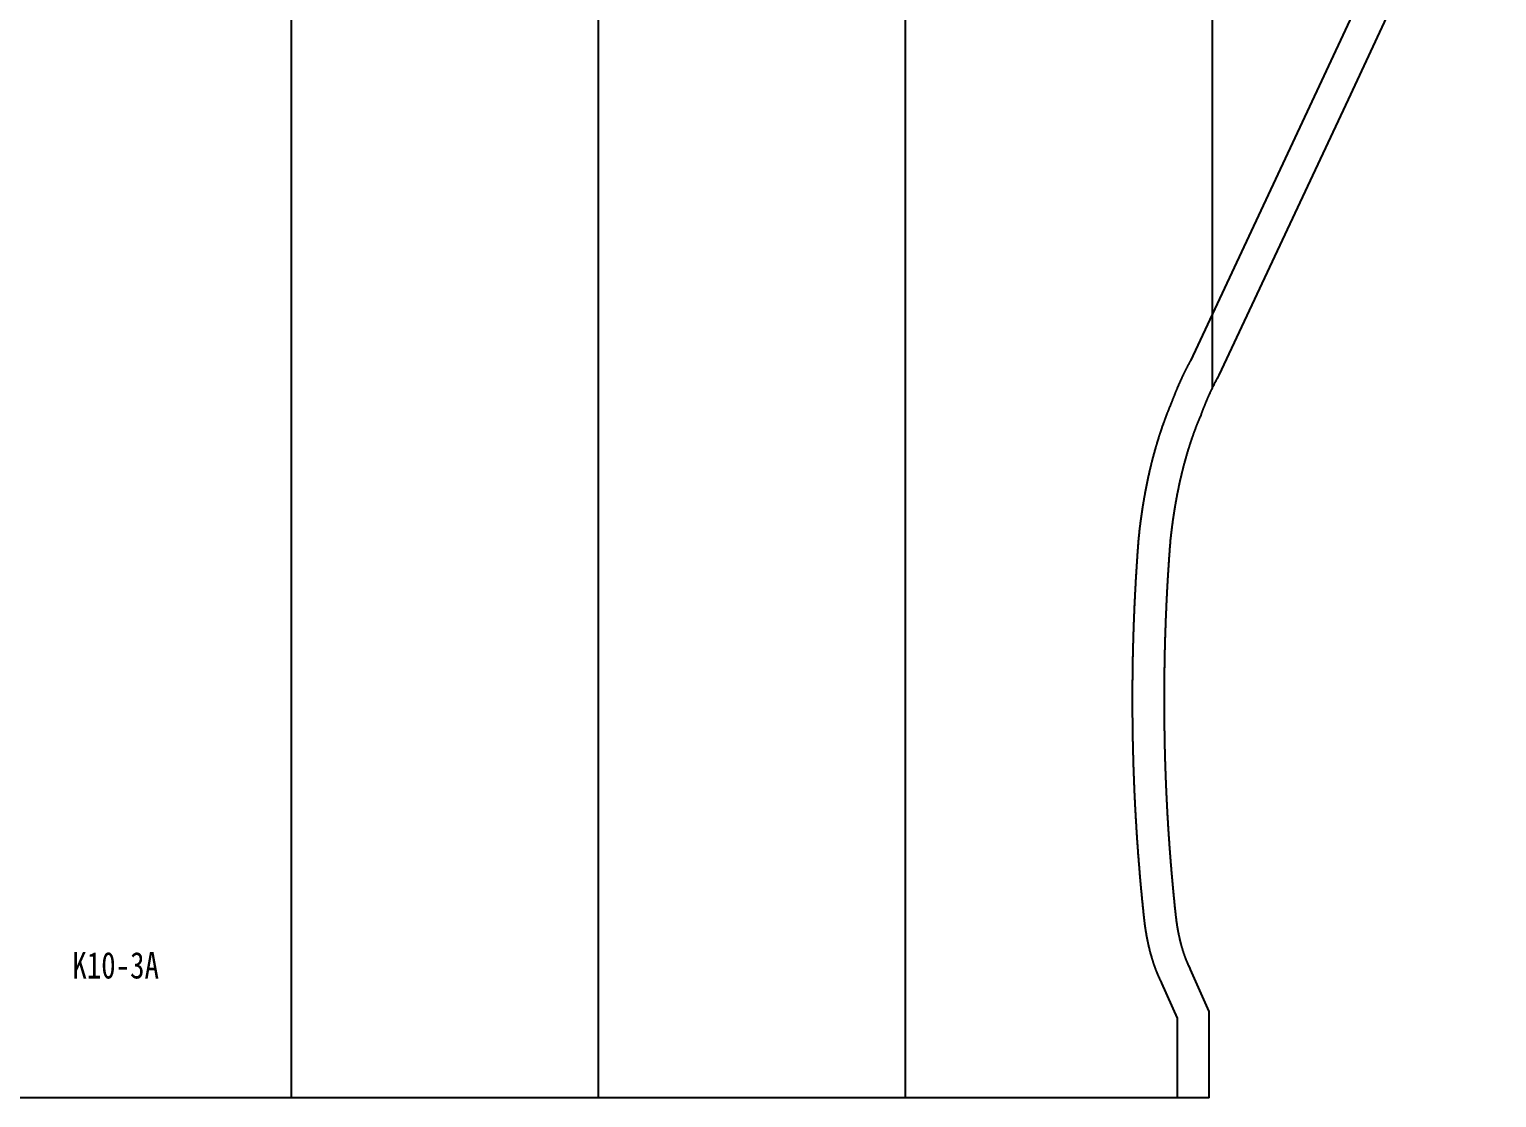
# Model space of a CAD drawing. Header units: millimetres. Extents: x 1725838 to 1745173, y -304752 to -289676.
# Drawn here: x 1731128 to 1731681, y -301665 to -301262 of the extents above; entities that cross this region are included whole.
import ezdxf

# ---------------------------------------------------------------- set-up
doc = ezdxf.new("R2010")
doc.units = ezdxf.units.MM
doc.layers.add('文字', color=7, linetype='Continuous')
doc.layers.add('缝头内线', color=7, linetype='Continuous')
doc.styles.add('宋体平面', font='', dxfattribs={"width": 0.8})
doc.styles.get('宋体平面').set_extended_font_data('NSimSun')

msp = doc.modelspace()

# ---------------------------------------------------------------- linework, layer by layer
msp.add_line((1731572.85, -301664.79), (1730751.9, -301664.79))
msp.add_lwpolyline([(1731572.85, -301664.79), (1731572.85, -301632.25), (1731565.84, -301616.42), (1731565.65, -301616.06), (1731565.63, -301616.01), (1731565.6, -301615.95), (1731565.57, -301615.9), (1731565.54, -301615.84), (1731565.52, -301615.79), (1731565.49, -301615.73), (1731565.46, -301615.68), (1731565.44, -301615.62), (1731565.41, -301615.57), (1731565.38, -301615.51), (1731565.36, -301615.46), (1731565.33, -301615.4), (1731565.3, -301615.35), (1731565.28, -301615.29), (1731565.25, -301615.23), (1731565.22, -301615.18), (1731565.2, -301615.12), (1731565.17, -301615.06), (1731565.14, -301615.01), (1731565.12, -301614.95), (1731565.09, -301614.89), (1731565.06, -301614.84), (1731565.04, -301614.78), (1731565.01, -301614.72), (1731564.98, -301614.66), (1731564.96, -301614.6), (1731564.93, -301614.54), (1731564.9, -301614.48), (1731564.88, -301614.42), (1731564.85, -301614.36), (1731564.82, -301614.3), (1731564.8, -301614.24), (1731564.77, -301614.18), (1731564.75, -301614.12), (1731564.72, -301614.06), (1731564.69, -301614), (1731564.67, -301613.94), (1731564.64, -301613.88), (1731564.61, -301613.81), (1731564.59, -301613.75), (1731564.56, -301613.69), (1731564.53, -301613.63), (1731564.51, -301613.56), (1731564.48, -301613.5), (1731564.45, -301613.43), (1731564.43, -301613.37), (1731564.4, -301613.3), (1731564.37, -301613.24), (1731564.35, -301613.17), (1731564.32, -301613.11), (1731564.29, -301613.04), (1731564.27, -301612.98), (1731564.24, -301612.91), (1731564.22, -301612.84), (1731564.19, -301612.78), (1731564.16, -301612.71), (1731564.14, -301612.64), (1731564.11, -301612.58), (1731564.09, -301612.51), (1731564.06, -301612.44), (1731564.04, -301612.38), (1731564.01, -301612.31), (1731563.98, -301612.24), (1731563.96, -301612.18), (1731563.93, -301612.11), (1731563.91, -301612.04), (1731563.88, -301611.97), (1731563.86, -301611.9), (1731563.83, -301611.83), (1731563.78, -301611.7), (1731563.73, -301611.56), (1731563.68, -301611.42), (1731563.63, -301611.28), (1731563.58, -301611.14), (1731563.54, -301611), (1731563.49, -301610.86), (1731563.44, -301610.72), (1731563.39, -301610.57), (1731563.34, -301610.43), (1731563.29, -301610.28), (1731563.24, -301610.14), (1731563.2, -301609.99), (1731563.15, -301609.84), (1731563.1, -301609.69), (1731563.05, -301609.54), (1731563.01, -301609.39), (1731562.96, -301609.24), (1731562.91, -301609.09), (1731562.87, -301608.94), (1731562.82, -301608.78), (1731562.78, -301608.63), (1731562.73, -301608.47), (1731562.68, -301608.32), (1731562.64, -301608.16), (1731562.59, -301608), (1731562.55, -301607.84), (1731562.5, -301607.68), (1731562.46, -301607.52), (1731562.42, -301607.36), (1731562.37, -301607.2), (1731562.33, -301607.04), (1731562.29, -301606.88), (1731562.24, -301606.72), (1731562.2, -301606.56), (1731562.16, -301606.39), (1731562.12, -301606.23), (1731562.08, -301606.06), (1731562.04, -301605.9), (1731562, -301605.73), (1731561.96, -301605.57), (1731561.92, -301605.4), (1731561.88, -301605.23), (1731561.84, -301605.06), (1731561.8, -301604.9), (1731561.76, -301604.73), (1731561.72, -301604.56), (1731561.68, -301604.39), (1731561.64, -301604.22), (1731561.61, -301604.04), (1731561.57, -301603.87), (1731561.53, -301603.7), (1731561.5, -301603.53), (1731561.46, -301603.35), (1731561.42, -301603.18), (1731561.39, -301603), (1731561.35, -301602.83), (1731561.32, -301602.65), (1731561.28, -301602.47), (1731561.25, -301602.3), (1731561.21, -301602.12), (1731561.18, -301601.94), (1731561.15, -301601.76), (1731561.11, -301601.58), (1731561.08, -301601.4), (1731561.05, -301601.22), (1731561.02, -301601.04), (1731560.99, -301600.86), (1731560.95, -301600.68), (1731560.92, -301600.5), (1731560.89, -301600.31), (1731560.86, -301600.13), (1731560.83, -301599.95), (1731560.8, -301599.77), (1731560.78, -301599.58), (1731560.75, -301599.4), (1731560.72, -301599.21), (1731560.69, -301599.03), (1731560.66, -301598.84), (1731560.64, -301598.66), (1731560.61, -301598.47), (1731560.58, -301598.28), (1731560.56, -301598.1), (1731560.53, -301597.91), (1731560.51, -301597.72), (1731560.48, -301597.53), (1731560.46, -301597.35), (1731560.43, -301597.16), (1731560.41, -301596.97), (1731560.39, -301596.78), (1731560.36, -301596.59), (1731560.34, -301596.4), (1731560.32, -301596.24), (1731560.3, -301596.02), (1731560.27, -301595.75), (1731560.24, -301595.47), (1731560.21, -301595.2), (1731560.18, -301594.93), (1731560.15, -301594.66), (1731560.12, -301594.39), (1731560.1, -301594.12), (1731560.07, -301593.85), (1731560.04, -301593.58), (1731560.01, -301593.3), (1731559.98, -301593.03), (1731559.95, -301592.76), (1731559.93, -301592.49), (1731559.9, -301592.22), (1731559.87, -301591.95), (1731559.84, -301591.68), (1731559.81, -301591.4), (1731559.79, -301591.13), (1731559.76, -301590.86), (1731559.73, -301590.59), (1731559.71, -301590.32), (1731559.68, -301590.04), (1731559.65, -301589.77), (1731559.62, -301589.5), (1731559.6, -301589.23), (1731559.57, -301588.96), (1731559.54, -301588.68), (1731559.52, -301588.41), (1731559.49, -301588.14), (1731559.46, -301587.87), (1731559.44, -301587.59), (1731559.41, -301587.32), (1731559.39, -301587.05), (1731559.36, -301586.78), (1731559.33, -301586.5), (1731559.31, -301586.23), (1731559.28, -301585.96), (1731559.26, -301585.68), (1731559.23, -301585.41), (1731559.21, -301585.14), (1731559.18, -301584.87), (1731559.15, -301584.59), (1731559.13, -301584.32), (1731559.1, -301584.05), (1731559.08, -301583.77), (1731559.05, -301583.5), (1731559.03, -301583.23), (1731559.01, -301582.95), (1731558.98, -301582.68), (1731558.96, -301582.41), (1731558.93, -301582.13), (1731558.91, -301581.86), (1731558.88, -301581.59), (1731558.86, -301581.31), (1731558.84, -301581.04), (1731558.81, -301580.77), (1731558.79, -301580.49), (1731558.76, -301580.22), (1731558.74, -301579.94), (1731558.72, -301579.67), (1731558.69, -301579.4), (1731558.67, -301579.12), (1731558.65, -301578.85), (1731558.62, -301578.57), (1731558.6, -301578.3), (1731558.58, -301578.03), (1731558.56, -301577.75), (1731558.53, -301577.48), (1731558.51, -301577.2), (1731558.49, -301576.93), (1731558.47, -301576.66), (1731558.44, -301576.38), (1731558.42, -301576.11), (1731558.4, -301575.83), (1731558.38, -301575.56), (1731558.36, -301575.28), (1731558.33, -301575.01), (1731558.31, -301574.73), (1731558.29, -301574.46), (1731558.27, -301574.18), (1731558.25, -301573.91), (1731558.23, -301573.64), (1731558.21, -301573.36), (1731558.18, -301573.09), (1731558.16, -301572.81), (1731558.14, -301572.54), (1731558.12, -301572.26), (1731558.1, -301571.99), (1731558.08, -301571.71), (1731558.06, -301571.44), (1731558.04, -301571.16), (1731558.02, -301570.88), (1731558, -301570.61), (1731557.98, -301570.33), (1731557.96, -301570.06), (1731557.94, -301569.78), (1731557.92, -301569.51), (1731557.9, -301569.23), (1731557.88, -301568.96), (1731557.86, -301568.68), (1731557.84, -301568.41), (1731557.82, -301568.13), (1731557.8, -301567.86), (1731557.78, -301567.58), (1731557.76, -301567.3), (1731557.75, -301567.03), (1731557.73, -301566.75), (1731557.71, -301566.48), (1731557.69, -301566.2), (1731557.67, -301565.93), (1731557.65, -301565.65), (1731557.63, -301565.37), (1731557.62, -301565.1), (1731557.6, -301564.82), (1731557.58, -301564.55), (1731557.56, -301564.27), (1731557.54, -301563.99), (1731557.53, -301563.72), (1731557.51, -301563.44), (1731557.49, -301563.16), (1731557.47, -301562.89), (1731557.46, -301562.61), (1731557.44, -301562.34), (1731557.42, -301562.06), (1731557.4, -301561.78), (1731557.39, -301561.51), (1731557.37, -301561.23), (1731557.35, -301560.95), (1731557.34, -301560.68), (1731557.32, -301560.4), (1731557.3, -301560.12), (1731557.29, -301559.85), (1731557.27, -301559.57), (1731557.26, -301559.29), (1731557.24, -301559.02), (1731557.22, -301558.74), (1731557.21, -301558.46), (1731557.19, -301558.19), (1731557.18, -301557.91), (1731557.16, -301557.63), (1731557.15, -301557.36), (1731557.13, -301557.08), (1731557.12, -301556.8), (1731557.1, -301556.53), (1731557.08, -301556.25), (1731557.07, -301555.97), (1731557.06, -301555.7), (1731557.04, -301555.42), (1731557.03, -301555.14), (1731557.01, -301554.86), (1731557, -301554.59), (1731556.98, -301554.31), (1731556.97, -301554.03), (1731556.95, -301553.76), (1731556.94, -301553.48), (1731556.93, -301553.2), (1731556.91, -301552.92), (1731556.9, -301552.65), (1731556.88, -301552.37), (1731556.87, -301552.09), (1731556.86, -301551.81), (1731556.84, -301551.54), (1731556.83, -301551.26), (1731556.82, -301550.98), (1731556.81, -301550.7), (1731556.79, -301550.43), (1731556.78, -301550.15), (1731556.77, -301549.87), (1731556.75, -301549.59), (1731556.74, -301549.32), (1731556.73, -301549.04), (1731556.72, -301548.76), (1731556.7, -301548.48), (1731556.69, -301548.21), (1731556.68, -301547.93), (1731556.67, -301547.65), (1731556.66, -301547.37), (1731556.64, -301547.09), (1731556.63, -301546.82), (1731556.62, -301546.54), (1731556.61, -301546.26), (1731556.6, -301545.98), (1731556.59, -301545.71), (1731556.58, -301545.43), (1731556.57, -301545.15), (1731556.55, -301544.87), (1731556.54, -301544.59), (1731556.53, -301544.32), (1731556.52, -301544.04), (1731556.51, -301543.76), (1731556.5, -301543.48), (1731556.49, -301543.2), (1731556.48, -301542.93), (1731556.47, -301542.65), (1731556.46, -301542.37), (1731556.45, -301542.09), (1731556.44, -301541.81), (1731556.43, -301541.53), (1731556.42, -301541.26), (1731556.41, -301540.98), (1731556.4, -301540.7), (1731556.39, -301540.42), (1731556.38, -301540.14), (1731556.37, -301539.86), (1731556.37, -301539.59), (1731556.36, -301539.31), (1731556.35, -301539.03), (1731556.34, -301538.75), (1731556.33, -301538.47), (1731556.32, -301538.19), (1731556.31, -301537.92), (1731556.3, -301537.64), (1731556.3, -301537.36), (1731556.29, -301537.08), (1731556.28, -301536.8), (1731556.27, -301536.52), (1731556.26, -301536.25), (1731556.26, -301535.97), (1731556.25, -301535.69), (1731556.24, -301535.41), (1731556.23, -301535.13), (1731556.23, -301534.85), (1731556.22, -301534.57), (1731556.21, -301534.29), (1731556.21, -301534.02), (1731556.2, -301533.74), (1731556.19, -301533.46), (1731556.18, -301533.18), (1731556.18, -301532.9), (1731556.17, -301532.62), (1731556.17, -301532.34), (1731556.16, -301532.07), (1731556.15, -301531.79), (1731556.15, -301531.51), (1731556.14, -301531.23), (1731556.13, -301530.95), (1731556.13, -301530.67), (1731556.12, -301530.39), (1731556.12, -301530.11), (1731556.11, -301529.84), (1731556.11, -301529.56), (1731556.1, -301529.28), (1731556.1, -301529), (1731556.09, -301528.72), (1731556.09, -301528.44), (1731556.08, -301528.16), (1731556.08, -301527.88), (1731556.07, -301527.6), (1731556.07, -301527.33), (1731556.06, -301526.77), (1731556.05, -301526.21), (1731556.04, -301525.66), (1731556.03, -301525.1), (1731556.03, -301524.54), (1731556.02, -301523.98), (1731556.01, -301523.42), (1731556.01, -301522.87), (1731556, -301522.31), (1731555.99, -301521.75), (1731555.99, -301521.19), (1731555.98, -301520.63), (1731555.98, -301520.07), (1731555.98, -301519.52), (1731555.97, -301518.96), (1731555.97, -301518.4), (1731555.97, -301517.84), (1731555.97, -301517.28), (1731555.96, -301516.73), (1731555.96, -301516.17), (1731555.96, -301515.61), (1731555.96, -301515.05), (1731555.96, -301514.49), (1731555.96, -301513.93), (1731555.96, -301513.38), (1731555.96, -301512.82), (1731555.96, -301512.26), (1731555.97, -301511.7), (1731555.97, -301511.14), (1731555.97, -301510.59), (1731555.97, -301510.3), (1731555.97, -301510.02), (1731555.98, -301509.74), (1731555.98, -301509.47), (1731555.98, -301509.19), (1731555.98, -301508.91), (1731555.98, -301508.63), (1731555.99, -301508.35), (1731555.99, -301508.07), (1731555.99, -301507.79), (1731555.99, -301507.51), (1731556, -301507.23), (1731556, -301506.95), (1731556, -301506.67), (1731556, -301506.4), (1731556.01, -301506.12), (1731556.01, -301505.84), (1731556.01, -301505.56), (1731556.02, -301505.28), (1731556.02, -301505), (1731556.02, -301504.72), (1731556.03, -301504.44), (1731556.03, -301504.16), (1731556.03, -301503.88), (1731556.04, -301503.61), (1731556.04, -301503.33), (1731556.05, -301503.05), (1731556.05, -301502.77), (1731556.06, -301502.49), (1731556.06, -301502.21), (1731556.06, -301501.93), (1731556.07, -301501.65), (1731556.07, -301501.37), (1731556.08, -301501.1), (1731556.08, -301500.82), (1731556.09, -301500.54), (1731556.09, -301500.26), (1731556.1, -301499.98), (1731556.1, -301499.7), (1731556.11, -301499.42), (1731556.11, -301499.14), (1731556.12, -301498.86), (1731556.13, -301498.59), (1731556.13, -301498.31), (1731556.14, -301498.03), (1731556.14, -301497.75), (1731556.15, -301497.47), (1731556.16, -301497.19), (1731556.16, -301496.91), (1731556.17, -301496.63), (1731556.17, -301496.36), (1731556.18, -301496.08), (1731556.19, -301495.8), (1731556.2, -301495.52), (1731556.2, -301495.24), (1731556.21, -301494.96), (1731556.22, -301494.68), (1731556.22, -301494.4), (1731556.23, -301494.13), (1731556.24, -301493.85), (1731556.25, -301493.57), (1731556.25, -301493.29), (1731556.26, -301493.01), (1731556.27, -301492.73), (1731556.28, -301492.45), (1731556.28, -301492.18), (1731556.29, -301491.9), (1731556.3, -301491.62), (1731556.31, -301491.34), (1731556.32, -301491.06), (1731556.33, -301490.78), (1731556.33, -301490.51), (1731556.34, -301490.23), (1731556.35, -301489.95), (1731556.36, -301489.67), (1731556.37, -301489.39), (1731556.38, -301489.11), (1731556.39, -301488.84), (1731556.4, -301488.56), (1731556.41, -301488.28), (1731556.42, -301488), (1731556.43, -301487.72), (1731556.44, -301487.44), (1731556.45, -301487.17), (1731556.46, -301486.89), (1731556.47, -301486.61), (1731556.48, -301486.33), (1731556.49, -301486.05), (1731556.5, -301485.78), (1731556.51, -301485.5), (1731556.52, -301485.22), (1731556.53, -301484.94), (1731556.54, -301484.66), (1731556.55, -301484.39), (1731556.56, -301484.11), (1731556.57, -301483.83), (1731556.58, -301483.55), (1731556.59, -301483.27), (1731556.61, -301483), (1731556.62, -301482.72), (1731556.63, -301482.44), (1731556.64, -301482.16), (1731556.65, -301481.88), (1731556.66, -301481.61), (1731556.67, -301481.33), (1731556.69, -301481.05), (1731556.7, -301480.77), (1731556.71, -301480.5), (1731556.72, -301480.22), (1731556.74, -301479.94), (1731556.75, -301479.66), (1731556.76, -301479.38), (1731556.77, -301479.11), (1731556.79, -301478.83), (1731556.8, -301478.55), (1731556.81, -301478.27), (1731556.83, -301478), (1731556.84, -301477.72), (1731556.85, -301477.44), (1731556.87, -301477.16), (1731556.88, -301476.89), (1731556.89, -301476.61), (1731556.91, -301476.33), (1731556.92, -301476.06), (1731556.93, -301475.78), (1731556.95, -301475.5), (1731556.96, -301475.22), (1731556.98, -301474.95), (1731556.99, -301474.67), (1731557.01, -301474.39), (1731557.02, -301474.12), (1731557.03, -301473.84), (1731557.05, -301473.56), (1731557.06, -301473.28), (1731557.08, -301473.01), (1731557.09, -301472.73), (1731557.11, -301472.45), (1731557.12, -301472.18), (1731557.14, -301471.9), (1731557.15, -301471.62), (1731557.17, -301471.35), (1731557.19, -301471.07), (1731557.2, -301470.79), (1731557.22, -301470.52), (1731557.23, -301470.24), (1731557.25, -301469.96), (1731557.27, -301469.69), (1731557.28, -301469.41), (1731557.3, -301469.13), (1731557.31, -301468.86), (1731557.33, -301468.58), (1731557.35, -301468.3), (1731557.36, -301468.03), (1731557.38, -301467.75), (1731557.4, -301467.47), (1731557.41, -301467.2), (1731557.43, -301466.92), (1731557.45, -301466.64), (1731557.47, -301466.37), (1731557.48, -301466.09), (1731557.5, -301465.82), (1731557.52, -301465.54), (1731557.54, -301465.26), (1731557.55, -301464.99), (1731557.57, -301464.71), (1731557.59, -301464.44), (1731557.61, -301464.16), (1731557.63, -301463.88), (1731557.64, -301463.61), (1731557.66, -301463.33), (1731557.68, -301463.06), (1731557.7, -301462.78), (1731557.72, -301462.5), (1731557.74, -301462.23), (1731557.76, -301461.95), (1731557.77, -301461.68), (1731557.79, -301461.4), (1731557.81, -301461.13), (1731557.83, -301460.85), (1731557.85, -301460.57), (1731557.87, -301460.3), (1731557.89, -301460.02), (1731557.91, -301459.75), (1731557.93, -301459.47), (1731557.95, -301459.2), (1731557.97, -301458.92), (1731557.99, -301458.65), (1731558.01, -301458.37), (1731558.03, -301458.1), (1731558.05, -301457.82), (1731558.07, -301457.55), (1731558.09, -301457.27), (1731558.11, -301457), (1731558.13, -301456.72), (1731558.15, -301456.45), (1731558.18, -301456.17), (1731558.2, -301455.9), (1731558.22, -301455.62), (1731558.24, -301455.35), (1731558.26, -301455.07), (1731558.28, -301454.8), (1731558.29, -301454.67), (1731558.3, -301454.62), (1731558.32, -301454.41), (1731558.34, -301454.2), (1731558.36, -301453.98), (1731558.39, -301453.77), (1731558.41, -301453.56), (1731558.43, -301453.36), (1731558.46, -301453.15), (1731558.48, -301452.94), (1731558.5, -301452.73), (1731558.53, -301452.52), (1731558.55, -301452.31), (1731558.58, -301452.1), (1731558.6, -301451.89), (1731558.63, -301451.68), (1731558.65, -301451.47), (1731558.68, -301451.26), (1731558.7, -301451.06), (1731558.73, -301450.85), (1731558.75, -301450.64), (1731558.78, -301450.43), (1731558.8, -301450.22), (1731558.83, -301450.02), (1731558.86, -301449.81), (1731558.88, -301449.61), (1731558.91, -301449.39), (1731558.94, -301449.18), (1731558.96, -301448.97), (1731558.99, -301448.77), (1731559.02, -301448.56), (1731559.05, -301448.35), (1731559.08, -301448.15), (1731559.1, -301447.94), (1731559.13, -301447.73), (1731559.16, -301447.53), (1731559.19, -301447.32), (1731559.22, -301447.12), (1731559.25, -301446.91), (1731559.28, -301446.71), (1731559.31, -301446.5), (1731559.34, -301446.3), (1731559.37, -301446.09), (1731559.4, -301445.89), (1731559.43, -301445.68), (1731559.46, -301445.48), (1731559.49, -301445.27), (1731559.52, -301445.07), (1731559.55, -301444.87), (1731559.58, -301444.66), (1731559.61, -301444.46), (1731559.64, -301444.26), (1731559.68, -301444.05), (1731559.71, -301443.85), (1731559.74, -301443.65), (1731559.77, -301443.44), (1731559.8, -301443.24), (1731559.84, -301443.04), (1731559.87, -301442.84), (1731559.9, -301442.64), (1731559.94, -301442.43), (1731559.97, -301442.23), (1731560, -301442.03), (1731560.04, -301441.83), (1731560.07, -301441.63), (1731560.11, -301441.43), (1731560.14, -301441.23), (1731560.17, -301441.03), (1731560.21, -301440.83), (1731560.24, -301440.63), (1731560.28, -301440.43), (1731560.31, -301440.23), (1731560.35, -301440.03), (1731560.39, -301439.83), (1731560.42, -301439.63), (1731560.46, -301439.43), (1731560.49, -301439.23), (1731560.53, -301439.03), (1731560.57, -301438.84), (1731560.6, -301438.64), (1731560.64, -301438.44), (1731560.68, -301438.24), (1731560.71, -301438.04), (1731560.75, -301437.85), (1731560.79, -301437.65), (1731560.83, -301437.45), (1731560.87, -301437.26), (1731560.9, -301437.06), (1731560.94, -301436.87), (1731560.98, -301436.67), (1731561.02, -301436.47), (1731561.06, -301436.28), (1731561.1, -301436.08), (1731561.14, -301435.89), (1731561.18, -301435.69), (1731561.22, -301435.5), (1731561.26, -301435.3), (1731561.3, -301435.11), (1731561.34, -301434.92), (1731561.38, -301434.72), (1731561.42, -301434.53), (1731561.46, -301434.34), (1731561.5, -301434.14), (1731561.54, -301433.95), (1731561.58, -301433.76), (1731561.62, -301433.56), (1731561.66, -301433.37), (1731561.7, -301433.18), (1731561.75, -301432.99), (1731561.79, -301432.8), (1731561.83, -301432.61), (1731561.87, -301432.42), (1731561.92, -301432.22), (1731561.96, -301432.03), (1731562, -301431.84), (1731562.04, -301431.65), (1731562.09, -301431.46), (1731562.13, -301431.27), (1731562.17, -301431.09), (1731562.22, -301430.9), (1731562.26, -301430.71), (1731562.31, -301430.52), (1731562.35, -301430.33), (1731562.39, -301430.14), (1731562.44, -301429.95), (1731562.48, -301429.77), (1731562.53, -301429.58), (1731562.57, -301429.39), (1731562.62, -301429.21), (1731562.67, -301429.02), (1731562.71, -301428.83), (1731562.76, -301428.65), (1731562.8, -301428.46), (1731562.85, -301428.27), (1731562.89, -301428.09), (1731562.94, -301427.9), (1731562.99, -301427.72), (1731563.03, -301427.53), (1731563.08, -301427.35), (1731563.13, -301427.17), (1731563.18, -301426.98), (1731563.22, -301426.8), (1731563.27, -301426.61), (1731563.32, -301426.43), (1731563.37, -301426.25), (1731563.41, -301426.07), (1731563.46, -301425.88), (1731563.51, -301425.7), (1731563.56, -301425.52), (1731563.61, -301425.34), (1731563.66, -301425.16), (1731563.71, -301424.97), (1731563.76, -301424.79), (1731563.81, -301424.61), (1731563.86, -301424.43), (1731563.91, -301424.25), (1731563.95, -301424.07), (1731564, -301423.89), (1731564.06, -301423.72), (1731564.11, -301423.54), (1731564.16, -301423.36), (1731564.21, -301423.18), (1731564.26, -301423), (1731564.31, -301422.83), (1731564.36, -301422.65), (1731564.41, -301422.47), (1731564.46, -301422.29), (1731564.51, -301422.12), (1731564.57, -301421.94), (1731564.62, -301421.77), (1731564.67, -301421.59), (1731564.72, -301421.42), (1731564.77, -301421.24), (1731564.83, -301421.07), (1731564.88, -301420.89), (1731564.93, -301420.72), (1731564.98, -301420.55), (1731565.04, -301420.37), (1731565.09, -301420.2), (1731565.14, -301420.03), (1731565.2, -301419.85), (1731565.25, -301419.68), (1731565.3, -301419.51), (1731565.36, -301419.34), (1731565.41, -301419.17), (1731565.47, -301419), (1731565.52, -301418.83), (1731565.57, -301418.66), (1731565.63, -301418.49), (1731565.68, -301418.32), (1731565.74, -301418.15), (1731565.79, -301417.98), (1731565.85, -301417.81), (1731565.9, -301417.64), (1731565.96, -301417.47), (1731566.02, -301417.31), (1731566.07, -301417.14), (1731566.13, -301416.97), (1731566.18, -301416.8), (1731566.24, -301416.64), (1731566.3, -301416.47), (1731566.35, -301416.31), (1731566.41, -301416.14), (1731566.46, -301415.98), (1731566.52, -301415.81), (1731566.58, -301415.65), (1731566.64, -301415.48), (1731566.69, -301415.32), (1731566.75, -301415.16), (1731566.81, -301414.99), (1731566.87, -301414.83), (1731566.92, -301414.67), (1731566.98, -301414.5), (1731567.04, -301414.34), (1731567.1, -301414.18), (1731567.16, -301414.02), (1731567.21, -301413.86), (1731567.27, -301413.7), (1731567.33, -301413.54), (1731567.39, -301413.38), (1731567.45, -301413.22), (1731567.51, -301413.06), (1731567.57, -301412.9), (1731567.63, -301412.74), (1731567.69, -301412.58), (1731567.75, -301412.42), (1731567.81, -301412.27), (1731567.87, -301412.11), (1731567.93, -301411.95), (1731567.99, -301411.79), (1731568.05, -301411.64), (1731568.11, -301411.48), (1731568.17, -301411.33), (1731568.23, -301411.17), (1731568.29, -301411.02), (1731568.35, -301410.86), (1731568.41, -301410.71), (1731568.47, -301410.55), (1731568.53, -301410.4), (1731568.59, -301410.25), (1731568.66, -301410.1), (1731568.72, -301409.94), (1731568.78, -301409.79), (1731568.84, -301409.64), (1731568.9, -301409.49), (1731568.96, -301409.34), (1731569.03, -301409.19), (1731569.09, -301409.04), (1731569.15, -301408.89), (1731569.21, -301408.74), (1731569.28, -301408.59), (1731569.34, -301408.44), (1731569.4, -301408.29), (1731569.46, -301408.14), (1731569.53, -301408), (1731569.59, -301407.85), (1731569.79, -301407.38), (1731569.96, -301406.93), (1731570, -301406.81), (1731570.05, -301406.68), (1731570.09, -301406.56), (1731570.14, -301406.43), (1731570.19, -301406.31), (1731570.23, -301406.18), (1731570.28, -301406.06), (1731570.33, -301405.93), (1731570.38, -301405.81), (1731570.42, -301405.68), (1731570.47, -301405.56), (1731570.52, -301405.44), (1731570.56, -301405.31), (1731570.61, -301405.19), (1731570.66, -301405.07), (1731570.71, -301404.94), (1731570.75, -301404.82), (1731570.8, -301404.7), (1731570.85, -301404.58), (1731570.9, -301404.45), (1731570.94, -301404.33), (1731570.99, -301404.21), (1731571.04, -301404.09), (1731571.09, -301403.97), (1731571.14, -301403.85), (1731571.18, -301403.73), (1731571.23, -301403.61), (1731571.28, -301403.49), (1731571.33, -301403.37), (1731571.38, -301403.25), (1731571.43, -301403.13), (1731571.47, -301403.01), (1731571.52, -301402.89), (1731571.57, -301402.77), (1731571.62, -301402.65), (1731571.67, -301402.53), (1731571.72, -301402.41), (1731571.77, -301402.3), (1731571.82, -301402.18), (1731571.86, -301402.06), (1731571.91, -301401.94), (1731571.96, -301401.83), (1731572.01, -301401.71), (1731572.06, -301401.59), (1731572.11, -301401.48), (1731572.16, -301401.36), (1731572.21, -301401.25), (1731572.26, -301401.13), (1731572.31, -301401.01), (1731572.36, -301400.9), (1731572.41, -301400.78), (1731572.46, -301400.67), (1731572.51, -301400.55), (1731572.56, -301400.44), (1731572.61, -301400.33), (1731572.66, -301400.21), (1731572.71, -301400.1), (1731572.76, -301399.99), (1731572.81, -301399.87), (1731572.86, -301399.76), (1731572.91, -301399.65), (1731572.96, -301399.53), (1731573.01, -301399.42), (1731573.06, -301399.31), (1731573.12, -301399.2), (1731573.17, -301399.09), (1731573.22, -301398.97), (1731573.27, -301398.86), (1731573.32, -301398.75), (1731573.37, -301398.64), (1731573.42, -301398.53), (1731573.47, -301398.42), (1731573.52, -301398.31), (1731573.58, -301398.2), (1731573.63, -301398.09), (1731573.68, -301397.98), (1731573.73, -301397.87), (1731573.78, -301397.77), (1731573.83, -301397.66), (1731573.88, -301397.55), (1731573.94, -301397.44), (1731573.99, -301397.33), (1731574.04, -301397.23), (1731574.09, -301397.12), (1731574.14, -301397.01), (1731574.2, -301396.91), (1731574.25, -301396.8), (1731574.3, -301396.69), (1731574.35, -301396.59), (1731574.4, -301396.48), (1731574.46, -301396.38), (1731574.51, -301396.27), (1731574.56, -301396.17), (1731574.61, -301396.06), (1731574.67, -301395.96), (1731574.72, -301395.85), (1731574.77, -301395.75), (1731574.82, -301395.65), (1731574.88, -301395.54), (1731574.93, -301395.44), (1731574.98, -301395.34), (1731575.03, -301395.23), (1731575.09, -301395.13), (1731575.14, -301395.03), (1731575.19, -301394.93), (1731575.25, -301394.83), (1731575.3, -301394.73), (1731575.35, -301394.62), (1731575.4, -301394.52), (1731575.46, -301394.42), (1731575.51, -301394.32), (1731575.56, -301394.22), (1731575.62, -301394.12), (1731575.67, -301394.02), (1731575.72, -301393.92), (1731575.78, -301393.82), (1731575.83, -301393.73), (1731575.88, -301393.63), (1731575.94, -301393.53), (1731575.99, -301393.43), (1731576.05, -301393.33), (1731576.1, -301393.24), (1731576.15, -301393.14), (1731576.21, -301393.04), (1731576.26, -301392.94), (1731576.31, -301392.85), (1731576.58, -301392.37), (1731625.36, -301288.35), (1731681.21, -301168.34)])
at = {"layer": '文字', "color": 3}
for p, q in [((1731226.81, -300859.04), (1731226.81, -301664.79)), ((1731342.53, -300859.04), (1731342.53, -301664.79)), ((1731458.26, -300859.04), (1731458.26, -301664.79)), ((1731573.99, -300859.04), (1731573.99, -301397.33))]:
    msp.add_line(p, q, dxfattribs=at)
at = {"layer": '缝头内线', "color": 1}
msp.add_lwpolyline([(1731560.85, -301664.79), (1731560.85, -301634.79), (1731555, -301621.58), (1731554.96, -301621.5), (1731554.92, -301621.43), (1731554.88, -301621.35), (1731554.84, -301621.28), (1731554.81, -301621.2), (1731554.77, -301621.13), (1731554.73, -301621.05), (1731554.7, -301620.97), (1731554.66, -301620.9), (1731554.62, -301620.82), (1731554.59, -301620.75), (1731554.55, -301620.67), (1731554.51, -301620.6), (1731554.48, -301620.52), (1731554.44, -301620.45), (1731554.4, -301620.37), (1731554.37, -301620.3), (1731554.33, -301620.22), (1731554.3, -301620.14), (1731554.26, -301620.07), (1731554.23, -301619.99), (1731554.19, -301619.91), (1731554.16, -301619.84), (1731554.12, -301619.76), (1731554.08, -301619.68), (1731554.05, -301619.61), (1731554.01, -301619.53), (1731553.98, -301619.45), (1731553.94, -301619.37), (1731553.91, -301619.29), (1731553.88, -301619.22), (1731553.84, -301619.14), (1731553.81, -301619.06), (1731553.77, -301618.98), (1731553.74, -301618.9), (1731553.7, -301618.82), (1731553.67, -301618.74), (1731553.63, -301618.66), (1731553.6, -301618.58), (1731553.56, -301618.5), (1731553.53, -301618.41), (1731553.49, -301618.33), (1731553.46, -301618.25), (1731553.43, -301618.17), (1731553.39, -301618.09), (1731553.36, -301618), (1731553.32, -301617.92), (1731553.29, -301617.84), (1731553.25, -301617.75), (1731553.22, -301617.67), (1731553.19, -301617.58), (1731553.15, -301617.5), (1731553.12, -301617.41), (1731553.09, -301617.33), (1731553.05, -301617.24), (1731553.02, -301617.16), (1731552.99, -301617.07), (1731552.95, -301616.99), (1731552.92, -301616.9), (1731552.89, -301616.82), (1731552.85, -301616.73), (1731552.82, -301616.65), (1731552.79, -301616.56), (1731552.76, -301616.48), (1731552.73, -301616.39), (1731552.69, -301616.31), (1731552.66, -301616.22), (1731552.63, -301616.14), (1731552.6, -301616.05), (1731552.56, -301615.96), (1731552.5, -301615.8), (1731552.44, -301615.62), (1731552.38, -301615.45), (1731552.32, -301615.28), (1731552.26, -301615.1), (1731552.2, -301614.93), (1731552.14, -301614.75), (1731552.08, -301614.58), (1731552.02, -301614.4), (1731551.96, -301614.22), (1731551.9, -301614.05), (1731551.84, -301613.87), (1731551.78, -301613.69), (1731551.72, -301613.51), (1731551.67, -301613.33), (1731551.61, -301613.15), (1731551.55, -301612.96), (1731551.49, -301612.78), (1731551.44, -301612.59), (1731551.38, -301612.41), (1731551.32, -301612.22), (1731551.27, -301612.04), (1731551.21, -301611.85), (1731551.16, -301611.66), (1731551.1, -301611.47), (1731551.05, -301611.28), (1731551, -301611.09), (1731550.94, -301610.9), (1731550.89, -301610.7), (1731550.84, -301610.51), (1731550.78, -301610.32), (1731550.73, -301610.13), (1731550.68, -301609.94), (1731550.63, -301609.74), (1731550.58, -301609.55), (1731550.53, -301609.36), (1731550.48, -301609.16), (1731550.43, -301608.97), (1731550.39, -301608.77), (1731550.34, -301608.58), (1731550.29, -301608.38), (1731550.24, -301608.19), (1731550.2, -301607.99), (1731550.15, -301607.79), (1731550.1, -301607.59), (1731550.06, -301607.4), (1731550.01, -301607.2), (1731549.97, -301607), (1731549.92, -301606.8), (1731549.88, -301606.6), (1731549.84, -301606.4), (1731549.79, -301606.2), (1731549.75, -301605.99), (1731549.71, -301605.79), (1731549.67, -301605.59), (1731549.63, -301605.38), (1731549.59, -301605.18), (1731549.54, -301604.98), (1731549.5, -301604.77), (1731549.46, -301604.56), (1731549.42, -301604.36), (1731549.39, -301604.15), (1731549.35, -301603.94), (1731549.31, -301603.74), (1731549.27, -301603.53), (1731549.23, -301603.32), (1731549.2, -301603.11), (1731549.16, -301602.9), (1731549.12, -301602.69), (1731549.09, -301602.48), (1731549.05, -301602.27), (1731549.02, -301602.06), (1731548.99, -301601.85), (1731548.95, -301601.64), (1731548.92, -301601.43), (1731548.89, -301601.22), (1731548.85, -301601.01), (1731548.82, -301600.8), (1731548.79, -301600.59), (1731548.76, -301600.37), (1731548.73, -301600.16), (1731548.7, -301599.95), (1731548.67, -301599.73), (1731548.64, -301599.52), (1731548.61, -301599.31), (1731548.58, -301599.09), (1731548.56, -301598.88), (1731548.53, -301598.66), (1731548.5, -301598.44), (1731548.47, -301598.23), (1731548.45, -301598.01), (1731548.42, -301597.8), (1731548.4, -301597.58), (1731548.37, -301597.31), (1731548.34, -301597.03), (1731548.31, -301596.76), (1731548.28, -301596.48), (1731548.25, -301596.21), (1731548.22, -301595.93), (1731548.19, -301595.66), (1731548.16, -301595.38), (1731548.13, -301595.1), (1731548.1, -301594.83), (1731548.08, -301594.55), (1731548.05, -301594.28), (1731548.02, -301594), (1731547.99, -301593.72), (1731547.96, -301593.45), (1731547.93, -301593.17), (1731547.9, -301592.9), (1731547.88, -301592.62), (1731547.85, -301592.34), (1731547.82, -301592.07), (1731547.79, -301591.79), (1731547.77, -301591.51), (1731547.74, -301591.24), (1731547.71, -301590.96), (1731547.68, -301590.68), (1731547.66, -301590.41), (1731547.63, -301590.13), (1731547.6, -301589.85), (1731547.57, -301589.58), (1731547.55, -301589.3), (1731547.52, -301589.02), (1731547.49, -301588.75), (1731547.47, -301588.47), (1731547.44, -301588.19), (1731547.41, -301587.92), (1731547.39, -301587.64), (1731547.36, -301587.36), (1731547.33, -301587.08), (1731547.31, -301586.81), (1731547.28, -301586.53), (1731547.26, -301586.25), (1731547.23, -301585.97), (1731547.21, -301585.7), (1731547.18, -301585.42), (1731547.15, -301585.14), (1731547.13, -301584.86), (1731547.1, -301584.59), (1731547.08, -301584.31), (1731547.05, -301584.03), (1731547.03, -301583.75), (1731547, -301583.48), (1731546.98, -301583.2), (1731546.95, -301582.92), (1731546.93, -301582.64), (1731546.91, -301582.36), (1731546.88, -301582.09), (1731546.86, -301581.81), (1731546.83, -301581.53), (1731546.81, -301581.25), (1731546.79, -301580.97), (1731546.76, -301580.69), (1731546.74, -301580.42), (1731546.71, -301580.14), (1731546.69, -301579.86), (1731546.67, -301579.58), (1731546.64, -301579.3), (1731546.62, -301579.02), (1731546.6, -301578.75), (1731546.57, -301578.47), (1731546.55, -301578.19), (1731546.53, -301577.91), (1731546.51, -301577.63), (1731546.48, -301577.35), (1731546.46, -301577.07), (1731546.44, -301576.79), (1731546.42, -301576.52), (1731546.39, -301576.24), (1731546.37, -301575.96), (1731546.35, -301575.68), (1731546.33, -301575.4), (1731546.31, -301575.12), (1731546.28, -301574.84), (1731546.26, -301574.56), (1731546.24, -301574.28), (1731546.22, -301574), (1731546.2, -301573.72), (1731546.18, -301573.44), (1731546.16, -301573.17), (1731546.13, -301572.89), (1731546.11, -301572.61), (1731546.09, -301572.33), (1731546.07, -301572.05), (1731546.05, -301571.77), (1731546.03, -301571.49), (1731546.01, -301571.21), (1731545.99, -301570.93), (1731545.97, -301570.65), (1731545.95, -301570.37), (1731545.93, -301570.09), (1731545.91, -301569.81), (1731545.89, -301569.53), (1731545.87, -301569.25), (1731545.85, -301568.97), (1731545.83, -301568.69), (1731545.81, -301568.41), (1731545.79, -301568.13), (1731545.77, -301567.85), (1731545.75, -301567.57), (1731545.74, -301567.29), (1731545.72, -301567.01), (1731545.7, -301566.73), (1731545.68, -301566.45), (1731545.66, -301566.17), (1731545.64, -301565.89), (1731545.62, -301565.61), (1731545.6, -301565.33), (1731545.59, -301565.05), (1731545.57, -301564.77), (1731545.55, -301564.49), (1731545.53, -301564.21), (1731545.51, -301563.92), (1731545.5, -301563.64), (1731545.48, -301563.36), (1731545.46, -301563.08), (1731545.44, -301562.8), (1731545.43, -301562.52), (1731545.41, -301562.24), (1731545.39, -301561.96), (1731545.38, -301561.68), (1731545.36, -301561.4), (1731545.34, -301561.12), (1731545.33, -301560.84), (1731545.31, -301560.55), (1731545.29, -301560.27), (1731545.28, -301559.99), (1731545.26, -301559.71), (1731545.24, -301559.43), (1731545.23, -301559.15), (1731545.21, -301558.87), (1731545.2, -301558.59), (1731545.18, -301558.31), (1731545.16, -301558.02), (1731545.15, -301557.74), (1731545.13, -301557.46), (1731545.12, -301557.18), (1731545.1, -301556.9), (1731545.09, -301556.62), (1731545.07, -301556.34), (1731545.06, -301556.06), (1731545.04, -301555.77), (1731545.03, -301555.49), (1731545.01, -301555.21), (1731545, -301554.93), (1731544.98, -301554.65), (1731544.97, -301554.37), (1731544.96, -301554.08), (1731544.94, -301553.8), (1731544.93, -301553.52), (1731544.91, -301553.24), (1731544.9, -301552.96), (1731544.89, -301552.68), (1731544.87, -301552.39), (1731544.86, -301552.11), (1731544.84, -301551.83), (1731544.83, -301551.55), (1731544.82, -301551.27), (1731544.81, -301550.99), (1731544.79, -301550.7), (1731544.78, -301550.42), (1731544.77, -301550.14), (1731544.75, -301549.86), (1731544.74, -301549.58), (1731544.73, -301549.29), (1731544.72, -301549.01), (1731544.7, -301548.73), (1731544.69, -301548.45), (1731544.68, -301548.17), (1731544.67, -301547.88), (1731544.66, -301547.6), (1731544.64, -301547.32), (1731544.63, -301547.04), (1731544.62, -301546.75), (1731544.61, -301546.47), (1731544.6, -301546.19), (1731544.59, -301545.91), (1731544.57, -301545.63), (1731544.56, -301545.34), (1731544.55, -301545.06), (1731544.54, -301544.78), (1731544.53, -301544.5), (1731544.52, -301544.21), (1731544.51, -301543.93), (1731544.5, -301543.65), (1731544.49, -301543.37), (1731544.48, -301543.08), (1731544.47, -301542.8), (1731544.46, -301542.52), (1731544.45, -301542.24), (1731544.44, -301541.95), (1731544.43, -301541.67), (1731544.42, -301541.39), (1731544.41, -301541.11), (1731544.4, -301540.82), (1731544.39, -301540.54), (1731544.38, -301540.26), (1731544.37, -301539.98), (1731544.36, -301539.69), (1731544.35, -301539.41), (1731544.34, -301539.13), (1731544.34, -301538.85), (1731544.33, -301538.56), (1731544.32, -301538.28), (1731544.31, -301538), (1731544.3, -301537.71), (1731544.29, -301537.43), (1731544.29, -301537.15), (1731544.28, -301536.87), (1731544.27, -301536.58), (1731544.26, -301536.3), (1731544.25, -301536.02), (1731544.25, -301535.73), (1731544.24, -301535.45), (1731544.23, -301535.17), (1731544.22, -301534.89), (1731544.22, -301534.6), (1731544.21, -301534.32), (1731544.2, -301534.04), (1731544.2, -301533.75), (1731544.19, -301533.47), (1731544.18, -301533.19), (1731544.17, -301532.9), (1731544.17, -301532.62), (1731544.16, -301532.34), (1731544.16, -301532.06), (1731544.15, -301531.77), (1731544.14, -301531.49), (1731544.14, -301531.21), (1731544.13, -301530.92), (1731544.13, -301530.64), (1731544.12, -301530.36), (1731544.11, -301530.07), (1731544.11, -301529.79), (1731544.1, -301529.51), (1731544.1, -301529.22), (1731544.09, -301528.94), (1731544.09, -301528.66), (1731544.08, -301528.38), (1731544.08, -301528.09), (1731544.07, -301527.81), (1731544.07, -301527.53), (1731544.06, -301526.96), (1731544.05, -301526.4), (1731544.04, -301525.83), (1731544.03, -301525.26), (1731544.03, -301524.7), (1731544.02, -301524.13), (1731544.01, -301523.56), (1731544.01, -301523), (1731544, -301522.43), (1731544, -301521.86), (1731543.99, -301521.3), (1731543.99, -301520.73), (1731543.98, -301520.16), (1731543.98, -301519.6), (1731543.97, -301519.03), (1731543.97, -301518.46), (1731543.97, -301517.9), (1731543.97, -301517.33), (1731543.96, -301516.76), (1731543.96, -301516.2), (1731543.96, -301515.63), (1731543.96, -301515.06), (1731543.96, -301514.5), (1731543.96, -301513.93), (1731543.96, -301513.36), (1731543.96, -301512.8), (1731543.96, -301512.23), (1731543.97, -301511.66), (1731543.97, -301511.09), (1731543.97, -301510.53), (1731543.97, -301510.24), (1731543.97, -301509.96), (1731543.98, -301509.67), (1731543.98, -301509.39), (1731543.98, -301509.11), (1731543.98, -301508.82), (1731543.98, -301508.54), (1731543.99, -301508.26), (1731543.99, -301507.97), (1731543.99, -301507.69), (1731543.99, -301507.41), (1731544, -301507.12), (1731544, -301506.84), (1731544, -301506.55), (1731544, -301506.27), (1731544.01, -301505.99), (1731544.01, -301505.7), (1731544.01, -301505.42), (1731544.02, -301505.14), (1731544.02, -301504.85), (1731544.02, -301504.57), (1731544.03, -301504.29), (1731544.03, -301504), (1731544.04, -301503.72), (1731544.04, -301503.44), (1731544.04, -301503.15), (1731544.05, -301502.87), (1731544.05, -301502.59), (1731544.06, -301502.3), (1731544.06, -301502.02), (1731544.07, -301501.74), (1731544.07, -301501.46), (1731544.07, -301501.17), (1731544.08, -301500.89), (1731544.08, -301500.61), (1731544.09, -301500.32), (1731544.1, -301500.04), (1731544.1, -301499.76), (1731544.11, -301499.47), (1731544.11, -301499.19), (1731544.12, -301498.91), (1731544.12, -301498.62), (1731544.13, -301498.34), (1731544.13, -301498.06), (1731544.14, -301497.77), (1731544.15, -301497.49), (1731544.15, -301497.21), (1731544.16, -301496.92), (1731544.17, -301496.64), (1731544.17, -301496.36), (1731544.18, -301496.08), (1731544.18, -301495.79), (1731544.19, -301495.51), (1731544.2, -301495.23), (1731544.21, -301494.94), (1731544.21, -301494.66), (1731544.22, -301494.38), (1731544.23, -301494.09), (1731544.23, -301493.81), (1731544.24, -301493.53), (1731544.25, -301493.25), (1731544.26, -301492.96), (1731544.27, -301492.68), (1731544.27, -301492.4), (1731544.28, -301492.11), (1731544.29, -301491.83), (1731544.3, -301491.55), (1731544.31, -301491.27), (1731544.31, -301490.98), (1731544.32, -301490.7), (1731544.33, -301490.42), (1731544.34, -301490.13), (1731544.35, -301489.85), (1731544.36, -301489.57), (1731544.37, -301489.29), (1731544.38, -301489), (1731544.39, -301488.72), (1731544.4, -301488.44), (1731544.4, -301488.16), (1731544.41, -301487.87), (1731544.42, -301487.59), (1731544.43, -301487.31), (1731544.44, -301487.03), (1731544.45, -301486.74), (1731544.46, -301486.46), (1731544.47, -301486.18), (1731544.48, -301485.9), (1731544.49, -301485.61), (1731544.5, -301485.33), (1731544.52, -301485.05), (1731544.53, -301484.77), (1731544.54, -301484.48), (1731544.55, -301484.2), (1731544.56, -301483.92), (1731544.57, -301483.64), (1731544.58, -301483.35), (1731544.59, -301483.07), (1731544.6, -301482.79), (1731544.61, -301482.51), (1731544.63, -301482.23), (1731544.64, -301481.94), (1731544.65, -301481.66), (1731544.66, -301481.38), (1731544.67, -301481.1), (1731544.69, -301480.81), (1731544.7, -301480.53), (1731544.71, -301480.25), (1731544.72, -301479.97), (1731544.74, -301479.69), (1731544.75, -301479.4), (1731544.76, -301479.12), (1731544.77, -301478.84), (1731544.79, -301478.56), (1731544.8, -301478.28), (1731544.81, -301477.99), (1731544.83, -301477.71), (1731544.84, -301477.43), (1731544.85, -301477.15), (1731544.87, -301476.87), (1731544.88, -301476.59), (1731544.89, -301476.3), (1731544.91, -301476.02), (1731544.92, -301475.74), (1731544.93, -301475.46), (1731544.95, -301475.18), (1731544.96, -301474.9), (1731544.98, -301474.61), (1731544.99, -301474.33), (1731545.01, -301474.05), (1731545.02, -301473.77), (1731545.04, -301473.49), (1731545.05, -301473.21), (1731545.07, -301472.93), (1731545.08, -301472.64), (1731545.1, -301472.36), (1731545.11, -301472.08), (1731545.13, -301471.8), (1731545.14, -301471.52), (1731545.16, -301471.24), (1731545.17, -301470.96), (1731545.19, -301470.68), (1731545.2, -301470.39), (1731545.22, -301470.11), (1731545.24, -301469.83), (1731545.25, -301469.55), (1731545.27, -301469.27), (1731545.29, -301468.99), (1731545.3, -301468.71), (1731545.32, -301468.43), (1731545.33, -301468.15), (1731545.35, -301467.86), (1731545.37, -301467.58), (1731545.39, -301467.3), (1731545.4, -301467.02), (1731545.42, -301466.74), (1731545.44, -301466.46), (1731545.45, -301466.18), (1731545.47, -301465.9), (1731545.49, -301465.62), (1731545.51, -301465.34), (1731545.52, -301465.06), (1731545.54, -301464.78), (1731545.56, -301464.5), (1731545.58, -301464.22), (1731545.6, -301463.94), (1731545.61, -301463.66), (1731545.63, -301463.37), (1731545.65, -301463.09), (1731545.67, -301462.81), (1731545.69, -301462.53), (1731545.71, -301462.25), (1731545.73, -301461.97), (1731545.75, -301461.69), (1731545.76, -301461.41), (1731545.78, -301461.13), (1731545.8, -301460.85), (1731545.82, -301460.57), (1731545.84, -301460.29), (1731545.86, -301460.01), (1731545.88, -301459.73), (1731545.9, -301459.45), (1731545.92, -301459.17), (1731545.94, -301458.89), (1731545.96, -301458.61), (1731545.98, -301458.33), (1731546, -301458.05), (1731546.02, -301457.77), (1731546.04, -301457.49), (1731546.06, -301457.22), (1731546.08, -301456.94), (1731546.1, -301456.66), (1731546.13, -301456.38), (1731546.15, -301456.1), (1731546.17, -301455.82), (1731546.19, -301455.54), (1731546.21, -301455.26), (1731546.23, -301454.98), (1731546.25, -301454.7), (1731546.27, -301454.42), (1731546.3, -301454.14), (1731546.32, -301453.86), (1731546.34, -301453.58), (1731546.36, -301453.37), (1731546.39, -301453.15), (1731546.41, -301452.93), (1731546.43, -301452.7), (1731546.46, -301452.48), (1731546.48, -301452.26), (1731546.51, -301452.04), (1731546.53, -301451.82), (1731546.55, -301451.6), (1731546.58, -301451.38), (1731546.61, -301451.15), (1731546.63, -301450.93), (1731546.66, -301450.71), (1731546.68, -301450.49), (1731546.71, -301450.27), (1731546.73, -301450.05), (1731546.76, -301449.83), (1731546.79, -301449.61), (1731546.81, -301449.39), (1731546.84, -301449.17), (1731546.87, -301448.95), (1731546.9, -301448.73), (1731546.92, -301448.51), (1731546.95, -301448.29), (1731546.98, -301448.07), (1731547.01, -301447.84), (1731547.04, -301447.62), (1731547.07, -301447.4), (1731547.1, -301447.18), (1731547.13, -301446.96), (1731547.16, -301446.75), (1731547.19, -301446.53), (1731547.22, -301446.31), (1731547.25, -301446.09), (1731547.28, -301445.87), (1731547.31, -301445.66), (1731547.34, -301445.44), (1731547.37, -301445.22), (1731547.4, -301445), (1731547.43, -301444.79), (1731547.46, -301444.57), (1731547.49, -301444.35), (1731547.52, -301444.14), (1731547.56, -301443.92), (1731547.59, -301443.7), (1731547.62, -301443.49), (1731547.65, -301443.27), (1731547.69, -301443.05), (1731547.72, -301442.84), (1731547.75, -301442.62), (1731547.79, -301442.41), (1731547.82, -301442.19), (1731547.85, -301441.98), (1731547.89, -301441.76), (1731547.92, -301441.55), (1731547.96, -301441.33), (1731547.99, -301441.12), (1731548.03, -301440.9), (1731548.06, -301440.69), (1731548.1, -301440.47), (1731548.13, -301440.26), (1731548.17, -301440.05), (1731548.2, -301439.83), (1731548.24, -301439.62), (1731548.28, -301439.41), (1731548.31, -301439.19), (1731548.35, -301438.98), (1731548.39, -301438.77), (1731548.42, -301438.56), (1731548.46, -301438.34), (1731548.5, -301438.13), (1731548.54, -301437.92), (1731548.57, -301437.71), (1731548.61, -301437.5), (1731548.65, -301437.28), (1731548.69, -301437.07), (1731548.73, -301436.86), (1731548.77, -301436.65), (1731548.81, -301436.44), (1731548.85, -301436.23), (1731548.89, -301436.02), (1731548.92, -301435.81), (1731548.96, -301435.6), (1731549, -301435.39), (1731549.05, -301435.18), (1731549.09, -301434.97), (1731549.13, -301434.76), (1731549.17, -301434.55), (1731549.21, -301434.35), (1731549.25, -301434.14), (1731549.29, -301433.93), (1731549.33, -301433.72), (1731549.37, -301433.51), (1731549.42, -301433.31), (1731549.46, -301433.1), (1731549.5, -301432.89), (1731549.54, -301432.69), (1731549.59, -301432.48), (1731549.63, -301432.27), (1731549.67, -301432.07), (1731549.72, -301431.86), (1731549.76, -301431.65), (1731549.8, -301431.45), (1731549.85, -301431.24), (1731549.89, -301431.04), (1731549.94, -301430.83), (1731549.98, -301430.63), (1731550.02, -301430.42), (1731550.07, -301430.22), (1731550.11, -301430.01), (1731550.16, -301429.81), (1731550.21, -301429.61), (1731550.25, -301429.4), (1731550.3, -301429.2), (1731550.34, -301429), (1731550.39, -301428.79), (1731550.44, -301428.59), (1731550.48, -301428.39), (1731550.53, -301428.19), (1731550.58, -301427.98), (1731550.62, -301427.78), (1731550.67, -301427.58), (1731550.72, -301427.38), (1731550.77, -301427.18), (1731550.81, -301426.98), (1731550.86, -301426.78), (1731550.91, -301426.57), (1731550.96, -301426.37), (1731551.01, -301426.17), (1731551.06, -301425.97), (1731551.11, -301425.77), (1731551.15, -301425.57), (1731551.2, -301425.38), (1731551.25, -301425.18), (1731551.3, -301424.98), (1731551.35, -301424.78), (1731551.4, -301424.58), (1731551.45, -301424.38), (1731551.5, -301424.18), (1731551.56, -301423.99), (1731551.61, -301423.79), (1731551.66, -301423.59), (1731551.71, -301423.4), (1731551.76, -301423.2), (1731551.81, -301423), (1731551.86, -301422.81), (1731551.92, -301422.61), (1731551.97, -301422.41), (1731552.02, -301422.22), (1731552.07, -301422.02), (1731552.13, -301421.83), (1731552.18, -301421.63), (1731552.23, -301421.44), (1731552.29, -301421.24), (1731552.34, -301421.05), (1731552.39, -301420.86), (1731552.45, -301420.66), (1731552.5, -301420.47), (1731552.56, -301420.28), (1731552.61, -301420.08), (1731552.67, -301419.89), (1731552.72, -301419.7), (1731552.78, -301419.51), (1731552.83, -301419.32), (1731552.89, -301419.13), (1731552.94, -301418.93), (1731553, -301418.74), (1731553.05, -301418.55), (1731553.11, -301418.36), (1731553.17, -301418.17), (1731553.22, -301417.98), (1731553.28, -301417.8), (1731553.34, -301417.61), (1731553.39, -301417.42), (1731553.45, -301417.23), (1731553.51, -301417.04), (1731553.56, -301416.85), (1731553.62, -301416.67), (1731553.68, -301416.48), (1731553.74, -301416.29), (1731553.8, -301416.11), (1731553.85, -301415.92), (1731553.91, -301415.73), (1731553.97, -301415.55), (1731554.03, -301415.36), (1731554.09, -301415.18), (1731554.15, -301414.99), (1731554.21, -301414.81), (1731554.27, -301414.62), (1731554.33, -301414.44), (1731554.39, -301414.26), (1731554.45, -301414.07), (1731554.51, -301413.89), (1731554.57, -301413.71), (1731554.63, -301413.52), (1731554.69, -301413.34), (1731554.75, -301413.16), (1731554.81, -301412.98), (1731554.87, -301412.8), (1731554.93, -301412.62), (1731554.99, -301412.43), (1731555.06, -301412.25), (1731555.12, -301412.07), (1731555.18, -301411.89), (1731555.24, -301411.71), (1731555.3, -301411.53), (1731555.37, -301411.36), (1731555.43, -301411.18), (1731555.49, -301411), (1731555.56, -301410.82), (1731555.62, -301410.64), (1731555.68, -301410.46), (1731555.75, -301410.29), (1731555.81, -301410.11), (1731555.87, -301409.93), (1731555.94, -301409.76), (1731556, -301409.58), (1731556.07, -301409.4), (1731556.13, -301409.23), (1731556.2, -301409.05), (1731556.26, -301408.88), (1731556.33, -301408.7), (1731556.39, -301408.53), (1731556.46, -301408.35), (1731556.52, -301408.18), (1731556.59, -301408), (1731556.65, -301407.83), (1731556.72, -301407.66), (1731556.79, -301407.48), (1731556.85, -301407.31), (1731556.92, -301407.14), (1731556.99, -301406.97), (1731557.05, -301406.8), (1731557.12, -301406.63), (1731557.19, -301406.45), (1731557.26, -301406.28), (1731557.32, -301406.11), (1731557.39, -301405.94), (1731557.46, -301405.78), (1731557.53, -301405.61), (1731557.6, -301405.44), (1731557.66, -301405.27), (1731557.73, -301405.1), (1731557.8, -301404.93), (1731557.87, -301404.77), (1731557.94, -301404.6), (1731558.01, -301404.43), (1731558.08, -301404.27), (1731558.15, -301404.1), (1731558.22, -301403.93), (1731558.29, -301403.77), (1731558.36, -301403.6), (1731558.43, -301403.44), (1731558.5, -301403.27), (1731558.57, -301403.11), (1731558.64, -301402.95), (1731558.69, -301402.81), (1731558.74, -301402.67), (1731558.79, -301402.53), (1731558.84, -301402.39), (1731558.89, -301402.25), (1731558.94, -301402.12), (1731558.99, -301401.98), (1731559.05, -301401.84), (1731559.1, -301401.71), (1731559.15, -301401.57), (1731559.2, -301401.43), (1731559.25, -301401.29), (1731559.3, -301401.16), (1731559.36, -301401.02), (1731559.41, -301400.89), (1731559.46, -301400.75), (1731559.51, -301400.62), (1731559.57, -301400.48), (1731559.62, -301400.35), (1731559.67, -301400.21), (1731559.72, -301400.08), (1731559.78, -301399.94), (1731559.83, -301399.81), (1731559.88, -301399.67), (1731559.93, -301399.54), (1731559.99, -301399.41), (1731560.04, -301399.27), (1731560.09, -301399.14), (1731560.15, -301399.01), (1731560.2, -301398.87), (1731560.25, -301398.74), (1731560.31, -301398.61), (1731560.36, -301398.48), (1731560.42, -301398.34), (1731560.47, -301398.21), (1731560.52, -301398.08), (1731560.58, -301397.95), (1731560.63, -301397.82), (1731560.69, -301397.69), (1731560.74, -301397.56), (1731560.8, -301397.43), (1731560.85, -301397.3), (1731560.91, -301397.16), (1731560.96, -301397.03), (1731561.02, -301396.91), (1731561.07, -301396.78), (1731561.13, -301396.65), (1731561.18, -301396.52), (1731561.24, -301396.39), (1731561.29, -301396.26), (1731561.35, -301396.13), (1731561.4, -301396), (1731561.46, -301395.87), (1731561.51, -301395.75), (1731561.57, -301395.62), (1731561.63, -301395.49), (1731561.68, -301395.36), (1731561.74, -301395.24), (1731561.8, -301395.11), (1731561.85, -301394.98), (1731561.91, -301394.86), (1731561.97, -301394.73), (1731562.02, -301394.6), (1731562.08, -301394.48), (1731562.14, -301394.35), (1731562.19, -301394.23), (1731562.25, -301394.1), (1731562.31, -301393.97), (1731562.37, -301393.85), (1731562.42, -301393.72), (1731562.48, -301393.6), (1731562.54, -301393.48), (1731562.6, -301393.35), (1731562.65, -301393.23), (1731562.71, -301393.1), (1731562.77, -301392.98), (1731562.83, -301392.86), (1731562.89, -301392.74), (1731562.94, -301392.61), (1731563, -301392.49), (1731563.06, -301392.37), (1731563.12, -301392.25), (1731563.18, -301392.12), (1731563.24, -301392), (1731563.3, -301391.88), (1731563.35, -301391.76), (1731563.41, -301391.64), (1731563.47, -301391.52), (1731563.53, -301391.4), (1731563.59, -301391.28), (1731563.65, -301391.16), (1731563.71, -301391.04), (1731563.77, -301390.92), (1731563.83, -301390.8), (1731563.89, -301390.68), (1731563.95, -301390.56), (1731564.01, -301390.44), (1731564.07, -301390.33), (1731564.13, -301390.21), (1731564.19, -301390.09), (1731564.25, -301389.97), (1731564.31, -301389.86), (1731564.37, -301389.74), (1731564.43, -301389.62), (1731564.49, -301389.5), (1731564.55, -301389.39), (1731564.61, -301389.27), (1731564.67, -301389.16), (1731564.73, -301389.04), (1731564.79, -301388.92), (1731564.85, -301388.81), (1731564.91, -301388.69), (1731564.97, -301388.58), (1731565.03, -301388.46), (1731565.1, -301388.35), (1731565.16, -301388.24), (1731565.22, -301388.12), (1731565.28, -301388.01), (1731565.34, -301387.89), (1731565.4, -301387.78), (1731565.47, -301387.67), (1731565.53, -301387.55), (1731565.59, -301387.44), (1731565.65, -301387.33), (1731565.71, -301387.22), (1731565.78, -301387.1), (1731565.84, -301386.99), (1731565.9, -301386.88), (1731614.49, -301283.27), (1731670.34, -301163.27)], dxfattribs=at)

# ---------------------------------------------------------------- texts
at = {"color": 3, "insert": (1731160.6, -301614.94), "char_height": 10, "attachment_point": 5, "style": '宋体平面'}
msp.add_mtext('\\A1;K10-3A', dxfattribs=at)

doc.saveas('drawing.dxf')
